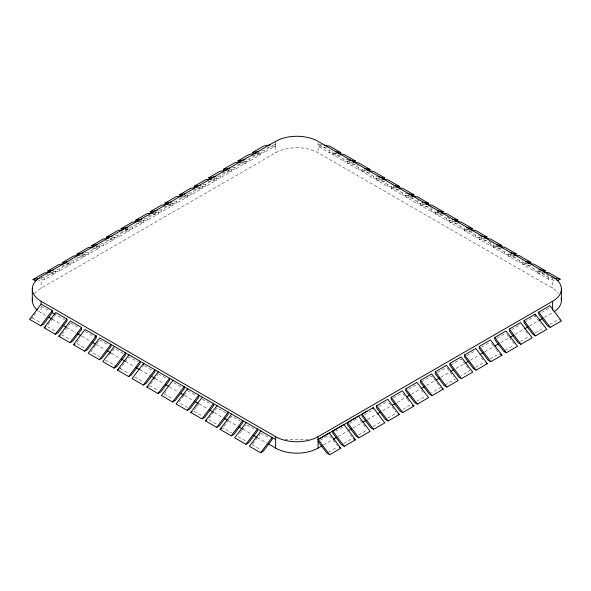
<?xml version="1.0" encoding="UTF-8"?>
<svg xmlns="http://www.w3.org/2000/svg" width="591" height="591" viewBox="0 0 591 591"><rect width="100%" height="100%" fill="white"/><g stroke="black" fill="none" stroke-linecap="round" stroke-linejoin="round"><path stroke-width="0.44" stroke-dasharray="2.96 2.22" d="M30.23 318.963L32.269 317.788L37.233 311.221M47.989 324.769L55.709 314.56L64.67 319.731M62.07 333.945L69.79 323.735M76.756 342.418L80.066 338.045M98.623 341.428L90.903 351.638L99.864 356.816M109.379 354.969L114.344 348.409L123.305 353.581M118.791 369.309L120.15 368.525L124.568 362.689M125.115 361.965L128.978 356.861L137.939 362.032M142.557 366.797L143.657 365.334M150.646 384.032L157.812 374.554M164.704 393.2L165.805 391.737M183.749 395.815L178.785 402.375L187.746 407.554M184.303 395.083L186.505 392.165M196.227 407.206L193.471 410.856L202.432 416.027M196.781 406.475L198.436 404.288M223.893 426.325L231.613 416.116L240.574 421.287M239.628 433.314L241.283 431.127M241.83 430.396L245.693 425.291M252.653 443.974L260.38 433.764M125.299 229.367L129.776 226.774M148.127 216.18L149.619 215.323L158.447 213.846L158.447 211.822L147.24 218.286L143.694 218.884M217.569 176.317L220.236 175.867L231.436 169.403L231.436 171.427L220.236 177.898L213.174 179.08M232.566 167.785L234.915 167.393L246.122 160.929L246.122 162.953L234.915 169.418L227.86 170.6M247.777 159.245L249.55 158.942L260.757 152.478L260.757 154.502L249.55 160.974L240.729 162.451M261.503 150.956L264.162 150.506L275.369 144.041L275.369 146.066L264.162 152.537L257.107 153.712M159.112 210.197L161.771 209.746L172.978 203.282L172.978 205.306L161.771 211.77L152.951 213.248M174.101 201.664L176.458 201.272L187.657 194.801L187.657 196.833L176.458 203.297L167.63 204.774M188.426 193.264L191.092 192.821L202.292 186.357L202.292 188.381L191.092 194.845L182.264 196.323M203.038 184.828L205.705 184.385L216.904 177.913L216.904 179.945L205.705 186.409L196.877 187.886M41.015 278.154L44.569 277.563L55.768 271.092L55.768 273.116L44.569 279.587L38.393 280.622M56.899 269.474L59.248 269.082L70.455 262.618L70.455 264.642L59.248 271.106L50.427 272.584M70.329 261.229L73.882 260.631L85.089 254.167L85.089 256.191L73.882 262.663L65.941 263.992M84.949 252.793L88.502 252.194L99.702 245.73L99.702 247.755L88.502 254.226L79.674 255.704M99.761 244.246L103.314 243.647L114.514 237.183L114.514 239.207L103.314 245.679L95.373 247.001M115.644 235.565L117.993 235.174L129.2 228.702L129.2 230.734L117.993 237.198L110.052 238.528M129.074 227.321L132.628 226.722L143.835 220.258L143.835 222.282L132.628 228.754L124.686 230.076M138.42 221.788L147.24 220.31L158.447 213.846M34.588 293.808A30.008 17.324 0 0 1 41.097 288.194L275.635 152.781A30.008 17.324 0 0 1 318.069 152.781L552.607 288.194A30.008 17.324 0 0 1 558.584 293.121M221.426 428.564L222.785 427.781L231.753 432.952M540.964 271.417L537.411 270.818L537.411 272.85L546.239 274.327L548.278 273.145M320.337 440.192L329.298 435.02M335.695 431.327L343.164 427.012M349.584 423.304L358.545 418.132M364.27 414.83L372.485 410.088M378.801 406.468L387.762 401.289M393.414 398.031L402.375 392.852M408.795 389.151L417.01 384.409M421.235 381.963L431.696 375.928L440.517 387.593L431.556 392.771M437.576 372.529L446.537 367.358M450.697 364.957L461.157 358.922L469.978 370.587L461.017 375.758M466.824 355.642L475.785 350.47M481.51 347.168L490.471 341.997M497.009 338.215L505.977 333.043M511.629 329.778L519.844 325.035M524.764 322.191L535.224 316.155L536.879 318.342M541.688 312.425L549.903 307.682M323.654 444.875L332.43 439.807M338.015 436.586L347.589 431.061M353.167 427.832L361.943 422.772M367.528 419.544L376.304 414.476M382.687 410.797L391.464 405.729M397.049 402.501L405.825 397.44M411.402 394.212L420.179 389.144M426.562 385.465L435.338 380.397M440.923 377.169L449.699 372.108M456.082 368.422L464.851 363.354M470.436 360.133L478.415 355.523M484.797 351.837L494.372 346.311M500.754 342.632L509.531 337.564M515.108 334.336L523.885 329.276M529.47 326.047L538.246 320.979M544.629 317.301L552.607 312.691M328.411 452.292L337.38 447.114M343.777 443.42L352.738 438.249L354.098 439.032M358.412 434.976L367.373 429.797M373.091 426.495L382.052 421.324M387.622 418.132L396.591 412.954M402.988 409.26L410.457 404.953M416.877 401.245L425.838 396.073M444.912 385.059L455.365 379.023M475.652 367.314L484.613 362.135M490.331 358.833L499.292 353.662M505.091 350.315L514.052 345.137M520.449 341.443L529.41 336.272M535.084 332.999L544.045 327.82M549.77 324.518L558.731 319.347L560.77 320.521M273.589 144.337L275.369 144.041M267.428 147.395L275.369 146.066M257.203 153.069L260.757 152.478M251.929 155.98L260.757 154.502M243.455 161.373L245.228 161.077M238.18 164.283L246.122 162.953M227.882 169.994L231.436 169.403M222.615 172.904L231.436 171.427M214.245 178.364L216.904 177.913M208.084 181.422L216.904 179.945M200.519 186.653L202.292 186.357M193.471 189.859L202.292 188.381M184.998 195.252L187.657 194.801M179.716 198.155L187.657 196.833M170.311 203.725L172.978 203.282M164.15 206.784L172.978 205.306M154.894 212.413L157.561 211.97M139.395 220.997L143.835 220.258M135.893 223.612L143.835 222.282M125.647 229.301L129.2 228.702M120.372 232.211L129.2 230.734M111.854 237.626L114.514 237.183M105.693 240.685L114.514 239.207M96.148 246.321L99.702 245.73M91.76 249.084L99.702 247.755M82.422 254.61L85.089 254.167M77.148 257.521L85.089 256.191M66.901 263.209L70.455 262.618M61.627 266.12L70.455 264.642M53.109 271.535L55.768 271.092M46.948 274.593L55.768 273.116M284.855 439.505L308.842 439.505M322.509 144.928L318.069 144.182L329.276 150.653L332.822 151.244M326.897 147.691L318.069 146.213L329.276 152.677L338.096 154.155M352.709 162.591L343.888 161.114L332.681 154.65L332.681 152.618L337.121 153.364M332.681 154.65L341.509 156.127M332.681 152.618L343.888 159.09L348.328 159.836M367.343 171.043L358.523 169.565L347.316 163.094L347.316 161.07L349.983 161.513M347.316 163.094L356.144 164.571L358.382 165.864M347.316 161.07L358.523 167.541L360.872 167.933M382.03 179.516L373.202 178.039L362.002 171.575L362.002 169.551L364.662 169.994M362.002 171.575L370.823 173.052M362.002 169.551L373.202 176.015L377.642 176.761M396.657 187.96L387.829 186.483L376.63 180.019L376.63 177.994L379.289 178.438M376.63 180.019L385.45 181.496M376.63 177.994L387.829 184.458L390.496 184.902M411.27 196.397L402.441 194.927L391.242 188.455L391.242 186.431L394.795 187.022M391.242 188.455L400.063 189.933M391.242 186.431L402.441 192.895L406.881 193.641M425.904 204.848L417.076 203.37L405.877 196.906L405.877 194.875L409.43 195.473M405.877 196.906L414.697 198.384M405.877 194.875L417.076 201.346L419.433 201.738M440.583 213.329L431.762 211.851L420.556 205.38L420.556 203.356L423.222 203.799M420.556 205.38L429.384 206.857L432.368 208.579M420.556 203.356L431.762 209.82L434.422 210.27M455.144 221.736L446.323 220.258L435.116 213.787L435.116 211.763L438.67 212.354M435.116 213.787L443.944 215.264M435.116 211.763L446.323 218.227L449.877 218.825M469.764 230.172L460.936 228.695L449.736 222.223L449.736 220.199L452.396 220.642M449.736 222.223L458.557 223.701M449.736 220.199L460.936 226.671L463.603 227.114M484.391 238.616L475.57 237.146L464.371 230.675L464.371 228.651L468.811 229.389M464.371 230.675L473.192 232.152M464.371 228.651L475.57 235.115L479.67 235.802M499.077 247.097L490.249 245.62L479.05 239.148L479.05 237.124L481.717 237.575M479.05 239.148L487.878 240.626L493.847 244.076M479.05 237.124L490.249 243.595L493.803 244.186M513.513 255.43L504.684 253.953L493.485 247.489L493.485 245.457L497.925 246.203M493.485 247.489L502.306 248.959M493.485 245.457L504.684 251.929L507.351 252.372M528.125 263.867L519.304 262.389L508.097 255.925L508.097 253.894L511.651 254.492M508.097 255.925L516.926 257.403M508.097 253.894L519.304 260.365L522.858 260.956M542.76 272.318L533.932 270.841L522.732 264.369L522.732 262.345L527.172 263.091M522.732 264.369L531.56 265.847M522.732 262.345L533.932 268.816L536.288 269.208M537.411 270.818L548.618 277.29L552.171 277.881M537.411 272.85L548.618 279.314L557.439 280.791M347.486 159.577L351.963 162.163M416.936 199.677L419.928 201.398M436.852 211.172L439.091 212.465M446.929 216.993L449.175 218.286M546.239 274.327L551.469 277.342M41.097 306.123L49.312 310.866M70.344 323.004L79.305 328.182M85.023 331.485L95.483 337.52M99.731 339.973L108.692 345.144M144.403 365.763L152.626 370.513M158.366 373.822L167.327 379.001M173.724 382.695L181.939 387.437M187.613 390.71L196.574 395.881M202.292 399.184L211.253 404.362M225.961 412.85L217 407.679L208.172 419.344L217.133 424.515M246.994 424.995L255.209 429.738M260.926 433.04L269.888 438.212M38.511 310.984A30.008 17.324 0 0 0 41.097 312.691L46.682 315.919M52.267 319.14L61.043 324.208M66.62 327.429L76.195 332.955M81.78 336.183L90.556 341.243M96.141 344.472L104.917 349.54M111.3 353.219L120.069 358.286M125.654 361.515L134.43 366.575M140.015 369.803L149.589 375.329M155.174 378.55L163.951 383.618M169.536 386.846L178.305 391.907M184.688 395.593L192.666 400.203M199.049 403.882L207.825 408.95M214.208 412.636L222.186 417.239M228.562 420.925L237.338 425.993M242.923 429.214L251.7 434.282M257.284 437.51L266.859 443.036M32.269 317.788L41.23 322.959M47.635 326.653L57.342 332.26M61.516 334.676L70.484 339.847M76.948 343.578L85.163 348.321M105.523 360.074L115.976 366.11M120.15 368.525L129.111 373.697M134.837 376.999L143.052 381.742M149.538 385.487L158.499 390.666M164.15 393.931L173.119 399.102M238.166 436.66L246.381 441.403M252.106 444.705L261.067 449.877M537.426 319.074L541.29 324.178M525.554 331.167L527.209 333.354M507.078 334.499L508.733 336.685M509.287 337.417L514.244 343.977M491.572 343.452L495.435 348.557M495.989 349.288L498.745 352.93M481.303 357.762L482.958 359.949M447.092 368.082L453.711 376.836M421.42 390.237L423.075 392.424M402.929 393.584L406.793 398.689M407.339 399.413L408.994 401.607M388.863 402.752L396.036 412.23M360.2 420.319L366.265 428.342M350.529 435.331L351.638 436.786M329.852 435.744L332.607 439.394M333.161 440.125L337.572 445.954M552.607 276.758L552.607 288.194M548.618 277.29L548.618 279.314M533.932 268.816L533.932 270.841M519.304 260.365L519.304 262.389M504.684 251.929L504.684 253.953M490.249 243.595L490.249 245.62M475.57 235.115L475.57 237.146M460.936 226.671L460.936 228.695M446.323 218.227L446.323 220.258M431.762 209.82L431.762 211.851M417.076 201.346L417.076 203.37M402.441 192.895L402.441 194.927M387.829 184.458L387.829 186.483M373.202 176.015L373.202 178.039M358.523 167.541L358.523 169.565M343.888 159.09L343.888 161.114M329.276 150.653L329.276 152.677M318.069 142.771L318.069 152.781M275.635 141.352L275.635 152.781M264.162 150.506L264.162 152.537M249.55 158.942L249.55 160.974M234.915 167.393L234.915 169.418M220.236 175.867L220.236 177.898M205.705 184.385L205.705 186.409M191.092 192.821L191.092 194.845M176.458 201.272L176.458 203.297M161.771 209.746L161.771 211.77M147.24 218.286L147.24 220.31M132.628 226.722L132.628 228.754M117.993 235.174L117.993 237.198M103.314 243.647L103.314 245.679M88.502 252.194L88.502 254.226M73.882 260.631L73.882 262.663M59.248 269.082L59.248 271.106M44.569 277.563L44.569 279.587M41.097 276.758L41.097 288.194M41.097 306.943L41.097 312.691"/><path stroke-width="0.89" d="M41.097 304.092L29.55 319.354L40.749 325.826L43.475 324.252L52.296 312.587L52.296 310.563L41.097 304.092L41.097 301.262A30.008 17.324 0 0 1 41.097 276.758L275.635 141.352A30.008 17.324 0 0 1 318.069 141.352L552.607 276.758A30.008 17.324 0 0 1 552.607 301.262L552.607 310.053M40.749 325.826L52.296 310.563M44.162 327.798L55.709 312.528L66.916 319L66.916 321.024L58.088 332.689L55.369 334.262L44.162 327.798L45.522 327.008M55.369 334.262L66.916 319M58.797 336.242L70.344 320.979L81.543 327.451L81.543 329.475L72.723 341.14L70.004 342.714L58.797 336.242L60.156 335.459M70.004 342.714L81.543 327.451M73.483 344.723L85.023 329.453L96.23 335.924L96.23 337.949L87.402 349.613L84.683 351.187L73.483 344.723L74.843 343.932M84.683 351.187L96.23 335.924M99.384 359.675L110.931 344.413L110.931 346.437L102.11 358.109L99.384 359.675L88.185 353.211L99.731 337.949L275.635 439.505M114.344 346.385L102.797 361.648L114.004 368.112L116.722 366.546L125.543 354.881L125.543 352.849L114.004 368.112M128.631 376.563L140.178 361.3L140.178 363.325L131.357 374.99L128.631 376.563L117.432 370.099L128.978 354.829M143.317 385.037L154.864 369.774L154.864 371.805L146.036 383.47L143.317 385.037L132.111 378.572L143.657 363.31L143.657 364.662M158.019 393.532L169.565 378.262L169.565 380.294L160.745 391.959L158.019 393.532L146.819 387.061L158.366 371.798M172.978 380.235L161.432 395.497L172.638 401.969L175.357 400.395L184.178 388.73L184.178 386.706L172.638 401.969M187.266 410.413L198.812 395.15L198.812 397.174L189.992 408.846L187.266 410.413L176.066 403.948L187.613 388.686L187.613 390.038M201.952 418.893L213.499 403.631L213.499 405.655L204.671 417.32L201.952 418.893L190.745 412.422L202.292 397.159M216.653 427.382L228.2 412.119L228.2 414.143L219.379 425.808L216.653 427.382L205.454 420.91L217 405.648M231.266 435.818L242.812 420.556L242.812 422.58L233.992 434.245L231.266 435.818L220.066 429.354L231.613 414.084M246.248 422.535L234.701 437.798L245.9 444.269L248.626 442.696L257.447 431.031L257.447 429.007L245.9 444.269M260.926 431.009L249.38 446.279L260.587 452.743L263.305 451.177L272.133 439.505L272.133 437.48L260.587 452.743M211.408 179.376L208.689 177.802L219.889 171.331L226.996 170.149M225.415 170.504L223.368 169.329L234.575 162.857L240.788 161.816M240.042 162.052L238.003 160.878L249.21 154.406L256.309 153.217M255.342 154.007L252.616 152.441L263.822 145.97L270.035 144.928M152.951 213.248L150.232 211.681L161.432 205.21L168.538 204.021M166.95 204.383L164.911 203.201L176.111 196.737L182.331 195.695M181.585 195.931L179.546 194.757L190.745 188.285L196.079 187.391M196.197 187.495L194.158 186.32L205.365 179.849L211.578 178.807M35.741 281.065L33.022 279.491L44.229 273.027L50.442 271.986M49.747 272.192L47.708 271.018L58.908 264.546L65.128 263.505M64.382 263.741L62.336 262.567L73.543 256.095L78.869 255.209M78.995 255.305L76.956 254.13L88.155 247.659L94.375 246.624M93.806 246.757L91.768 245.583L102.967 239.111L108.301 238.225M108.493 238.284L106.446 237.102L117.653 230.638L122.98 229.744M123.127 229.833L121.081 228.658L132.288 222.186L138.501 221.145M137.74 221.396L135.701 220.221L146.9 213.75L153.121 212.708M338.776 153.763L340.815 152.581L329.615 146.117L324.289 145.223M353.388 162.2L355.435 161.018L344.228 154.554L338.015 153.512M368.023 170.651L370.069 169.469L358.863 163.005L353.536 162.111M382.709 179.125L384.748 177.95L373.549 171.479L368.215 170.585M397.337 187.569L399.376 186.394L388.169 179.923L382.842 179.029M411.949 196.005L413.988 194.831L402.789 188.359L396.568 187.317M117.432 370.099L118.791 369.309M426.584 204.456L428.623 203.274L417.423 196.81L411.203 195.769M441.263 212.93L443.302 211.755L432.102 205.284L426.776 204.397M146.819 387.061L148.178 386.278M455.824 221.337L457.87 220.162L446.663 213.691L441.337 212.804M470.443 229.781L472.482 228.599L461.283 222.135L455.063 221.093M485.078 238.225L487.117 237.05L475.91 230.579L470.584 229.692M190.745 412.422L192.112 411.639M499.757 246.706L501.796 245.524L490.596 239.06L485.27 238.166M205.454 420.91L206.813 420.127M514.192 255.039L516.231 253.857L505.032 247.393L498.811 246.351M220.066 429.354L221.426 428.564M528.805 263.475L530.851 262.293L519.644 255.829L514.318 254.935M543.439 271.926L545.478 270.744L534.279 264.28L528.952 263.387M557.439 280.791L560.165 279.225L548.958 272.754L543.631 271.86M41.097 301.262L275.635 436.668A30.008 17.324 0 0 0 318.069 436.668L552.607 301.262M332.711 431.024L343.91 424.552L355.457 439.815L344.257 446.286L341.532 444.713L332.711 433.048L332.711 431.024L344.257 446.286M347.345 422.572L358.545 416.108L370.092 431.371L358.892 437.835L356.166 436.269L347.345 424.597L347.345 422.572L358.892 437.835M362.024 414.099L373.231 407.627L384.778 422.89L373.571 429.362L370.853 427.788L362.024 416.123L362.024 414.099L373.571 429.362M318.069 439.505L367.255 411.107M376.563 405.729L387.762 399.265L399.309 414.527L388.11 420.999L385.384 419.425L376.563 407.76L376.563 405.729L388.11 420.999M391.176 397.292L402.375 390.828L413.922 406.091L402.722 412.562L399.996 410.989L391.176 399.324L391.176 397.292L402.722 412.562M405.81 388.848L417.01 382.377L428.556 397.64L417.357 404.111L414.631 402.537L405.81 390.873L405.81 388.848L417.357 404.111M420.489 380.368L431.696 373.904L443.243 389.166L432.036 395.63L429.317 394.064L420.489 382.399L420.489 380.368L432.036 395.63M435.338 371.798L446.537 365.327L458.084 380.597L446.885 387.061L444.159 385.487L435.338 373.822L435.338 371.798L446.885 387.061M449.95 363.362L461.157 356.89L472.704 372.153L461.497 378.624L458.779 377.051L449.95 365.386L449.95 363.362L461.497 378.624M464.585 354.91L475.785 348.446L487.331 363.709L476.132 370.173L473.413 368.607L464.585 356.934L464.585 354.91L476.132 370.173M479.271 346.437L490.471 339.965L502.018 355.228L490.811 361.699L488.092 360.126L479.271 348.461L479.271 346.437L490.811 361.699M494.77 337.483L505.977 331.019L517.517 346.282L506.317 352.746L503.598 351.18L494.77 339.507L494.77 337.483L506.317 352.746M509.383 329.047L520.59 322.575L532.136 337.845L520.93 344.309L518.211 342.736L509.383 331.071L509.383 329.047L520.93 344.309M524.018 320.595L535.224 314.131L546.771 329.394L535.564 335.865L532.846 334.292L524.018 322.627L524.018 320.595L535.564 335.865M538.704 312.122L549.903 305.65L561.45 320.92L550.251 327.384L547.525 325.811L538.704 314.146L538.704 312.122L550.251 327.384M268.454 443.952L275.635 448.096A30.008 17.324 0 0 0 318.069 448.096L322.058 445.799M333.228 439.349L336.419 437.51M348.387 430.595L351.571 428.756M362.741 422.306L365.932 420.467M377.102 414.018L380.294 412.178M392.261 405.263L395.453 403.424M406.615 396.975L409.807 395.135M420.977 388.686L424.168 386.846M436.136 379.932L439.327 378.092M450.497 371.643L453.689 369.803M465.649 362.896L468.042 361.515M480.01 354.6L483.202 352.761M495.169 345.853L498.361 344.014M510.328 337.099L513.52 335.26M524.682 328.81L527.874 326.971M539.044 320.521L543.033 318.217M329.645 454.723L340.844 448.259L329.298 432.989L318.098 439.46L329.645 454.723L326.919 453.149L318.098 441.484M252.616 152.441L258.836 151.399M238.003 160.878L245.11 159.688M223.368 169.329L229.951 168.228M208.689 177.802L215.796 176.613M194.158 186.32L200.379 185.279M179.546 194.757L184.872 193.863M164.911 203.201L171.486 202.1M150.232 211.681L157.332 210.492M135.701 220.221L141.914 219.18M121.081 228.658L127.301 227.616M106.446 237.102L112.157 236.149M91.768 245.583L97.094 244.689M76.956 254.13L83.168 253.088M62.336 262.567L67.669 261.673M47.708 271.018L53.412 270.057M33.022 279.491L39.242 278.45M335.489 151.695L340.815 152.581M349.215 159.984L355.435 161.018M364.359 168.516L370.069 169.469M378.528 176.908L384.748 177.95M394.049 185.5L399.376 186.394M407.775 193.789L413.988 194.831M422.048 202.174L428.623 203.274M437.975 210.861L443.302 211.755M452.536 219.268L457.87 220.162M466.262 227.557L472.482 228.599M480.542 235.949L487.117 237.05M496.47 244.63L501.796 245.524M510.018 252.815L516.231 253.857M525.517 261.407L530.851 262.293M538.903 269.644L545.478 270.744M553.944 278.184L560.165 279.225M499.979 354.053L502.018 355.228M485.972 362.926L487.331 363.709M441.876 388.383L443.243 389.166M412.562 405.308L413.922 406.091M397.95 413.744L399.309 414.527M354.098 439.032L355.457 439.815M339.485 447.468L340.844 448.259M52.296 312.587L55.029 314.161M49.075 317.301L51.469 318.682M62.631 325.124L65.823 326.971M77.79 333.878L80.982 335.718M92.152 342.167L95.343 344.014M107.311 350.921L110.502 352.761M121.665 359.21L124.856 361.049M136.026 367.499L140.015 369.803M151.185 376.253L154.377 378.092M165.546 384.542L168.738 386.381M180.698 393.288L183.89 395.135M195.06 401.585L198.251 403.424M209.421 409.873L213.41 412.178M224.58 418.62L226.966 420.002M238.934 426.916L242.125 428.756M253.295 435.205L256.487 437.045M561.398 289.006L561.398 300.442M535.224 314.131L535.224 315.483M373.231 407.627L373.231 408.979M318.069 436.668L318.069 448.096M275.635 436.668L275.635 448.096M32.306 289.006L32.306 300.442M561.14 298.182A30.008 17.324 0 0 1 553.952 311.863M37.366 310.068A30.008 17.324 0 0 1 32.564 298.182"/></g></svg>
